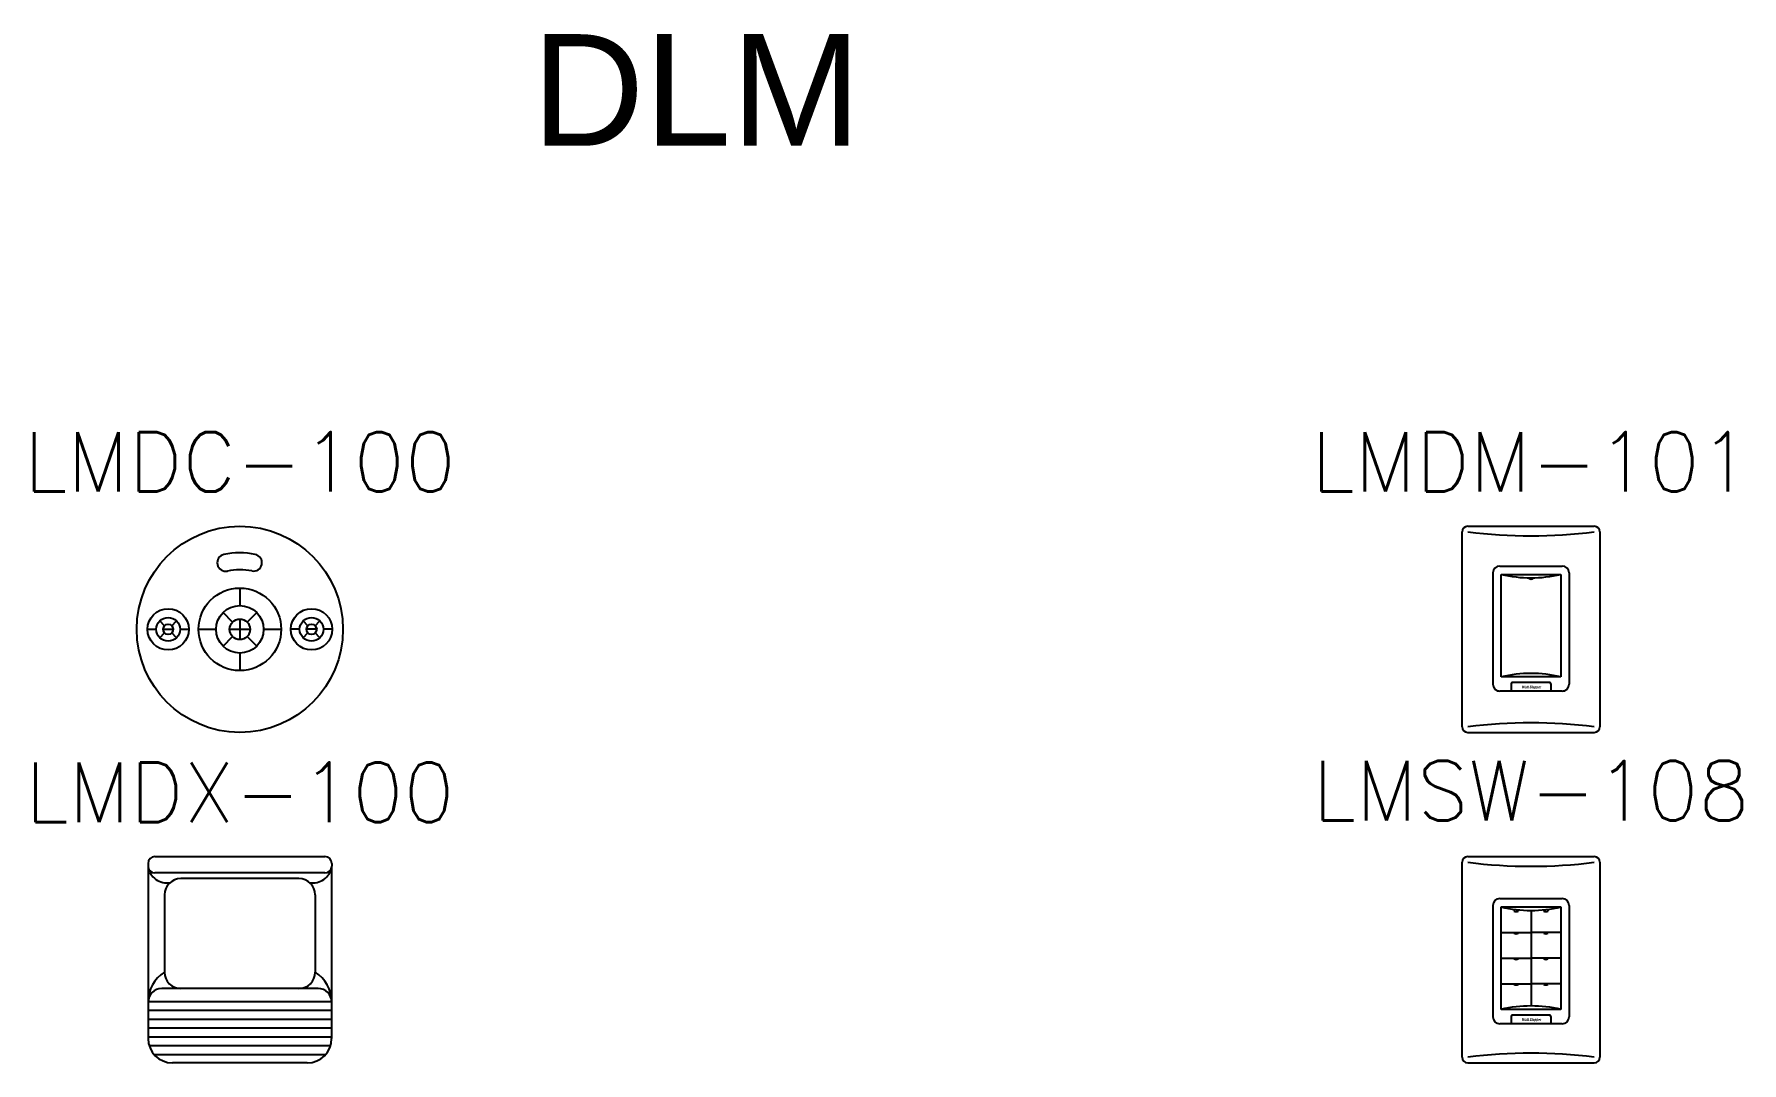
# Model space of a CAD drawing. Header units: inches. Extents: x -312 to 59, y -182 to 37.
# Drawn here: x -231.25 to -224.37, y 25.85 to 30 of the extents above; entities that cross this region are included whole.
import ezdxf

# ---------------------------------------------------------------- set-up
doc = ezdxf.new("R2010")
doc.units = ezdxf.units.IN
doc.header["$MEASUREMENT"] = 0
doc.set_wipeout_variables(frame=1)
doc.styles.add('ROMANS', font='ROMANS.shx')
doc.styles.get("Standard").update_dxf_attribs({"font": 'arial.ttf'})

# ---------------------------------------------------------------- blocks, each defined once
blk = doc.blocks.new('LMDC-100')
at = {"insert": (0, 0.6743), "char_height": 0.24, "width": 5.724, "attachment_point": 5, "style": 'ROMANS'}
blk.add_mtext('LMDC-100', dxfattribs=at)
blk.add_wipeout([(-0.415, 0.415), (0.415, 0.415), (0.415, -0.415), (-0.415, -0.415)])
for p, q in [((0, 0.1663), (0, 0.0957)), ((-0.3716, 0), (-0.3363, 0)), ((-0.303, 0.0145), (-0.3223, 0.0338)), ((-0.3091, 0), (-0.2679, 0)), ((-0.2739, 0.0145), (-0.2546, 0.0338)), ((-0.2406, 0), (-0.2054, 0)), ((-0.1663, 0), (-0.0957, 0)), ((-0.0291, 0.0291), (-0.0677, 0.0677)), ((-0.0411, 0), (0.0411, 0)), ((0, 0.0411), (0, -0.0411)), ((0.0291, 0.0291), (0.0677, 0.0677)), ((0.0957, 0), (0.1663, 0)), ((0.2406, 0), (0.2054, 0)), ((0.2739, 0.0145), (0.2546, 0.0338)), ((0.3091, 0), (0.2679, 0)), ((0.303, 0.0145), (0.3223, 0.0338)), ((0.3716, 0), (0.3363, 0)), ((-0.3223, -0.0338), (-0.303, -0.0145)), ((-0.2546, -0.0338), (-0.2739, -0.0145)), ((-0.0677, -0.0677), (-0.0291, -0.0291)), ((0.0677, -0.0677), (0.0291, -0.0291)), ((0.2546, -0.0338), (0.2739, -0.0145)), ((0.3223, -0.0338), (0.303, -0.0145)), ((0, -0.0957), (0, -0.1663))]:
    blk.add_line(p, q)
for centre, radius in [((0, 0), 0.415), ((0, 0), 0.1663), ((-0.2885, 0), 0.0831), ((0, 0), 0.0957), ((0.2885, 0), 0.0831), ((-0.2885, 0), 0.0479), ((-0.2885, 0), 0.0206), ((0, 0), 0.0411), ((0.2885, 0), 0.0479), ((0.2885, 0), 0.0206)]:
    blk.add_circle(centre, radius)
for centre, radius, start, end in [((-0.0571, 0.2678), 0.034, 102.03476, 282.03476), ((0, 0), 0.3078, 78.41688, 102.03476), ((0.055, 0.2682), 0.034, 258.41688, 78.41688), ((0, 0), 0.2398, 78.41688, 102.03476)]:
    blk.add_arc(centre, radius, start, end)
blk = doc.blocks.new('LMDM-101')
at = {"insert": (0, 0.6743), "char_height": 0.24, "width": 5.724, "attachment_point": 5, "style": 'ROMANS'}
blk.add_mtext('LMDM-101', dxfattribs=at)
blk.add_wipeout([(-0.2771, 0.415), (0.2771, 0.415), (0.2771, -0.415), (-0.2771, -0.415)])
h = blk.add_hatch(color=256)
edge = h.paths.add_edge_path()
edge.add_spline(control_points=[(-0.0277, -0.2322), (-0.0278, -0.2333), (-0.028, -0.2348), (-0.0281, -0.2362), (-0.0281, -0.2362), (-0.0281, -0.2362), (-0.0281, -0.2362), (-0.028, -0.236), (-0.0279, -0.2357), (-0.0278, -0.2354), (-0.0276, -0.2344), (-0.0273, -0.2335), (-0.0269, -0.2325), (-0.0269, -0.2325), (-0.0247, -0.2263), (-0.0247, -0.2263), (-0.0247, -0.2263), (-0.0225, -0.2263), (-0.0225, -0.2263), (-0.0225, -0.2263), (-0.0271, -0.2377), (-0.0271, -0.2377), (-0.0271, -0.2377), (-0.0296, -0.2377), (-0.0296, -0.2377), (-0.0296, -0.2377), (-0.0295, -0.2332), (-0.0295, -0.2332), (-0.0295, -0.232), (-0.0293, -0.2308), (-0.0292, -0.2296), (-0.0292, -0.2296), (-0.0292, -0.2296), (-0.0292, -0.2296), (-0.0296, -0.2308), (-0.03, -0.232), (-0.0304, -0.2332), (-0.0304, -0.2332), (-0.0322, -0.2377), (-0.0322, -0.2377), (-0.0322, -0.2377), (-0.0347, -0.2377), (-0.0347, -0.2377), (-0.0347, -0.2377), (-0.0345, -0.2263), (-0.0345, -0.2263), (-0.0345, -0.2263), (-0.0323, -0.2263), (-0.0323, -0.2263), (-0.0323, -0.2263), (-0.0326, -0.2325), (-0.0326, -0.2325), (-0.0327, -0.2335), (-0.0328, -0.2344), (-0.0329, -0.2354), (-0.033, -0.2357), (-0.033, -0.236), (-0.033, -0.2362), (-0.033, -0.2362), (-0.033, -0.2362), (-0.033, -0.2362), (-0.0325, -0.2348), (-0.0321, -0.2333), (-0.0317, -0.2322), (-0.0317, -0.2322), (-0.0294, -0.2263), (-0.0294, -0.2263), (-0.0294, -0.2263), (-0.0276, -0.2263), (-0.0276, -0.2263), (-0.0276, -0.2263), (-0.0277, -0.2322), (-0.0277, -0.2322)], knot_values=[0, 0, 0, 0, 1, 1, 1, 2, 2, 2, 3, 3, 3, 4, 4, 4, 5, 5, 5, 6, 6, 6, 7, 7, 7, 8, 8, 8, 9, 9, 9, 10, 10, 10, 11, 11, 11, 12, 12, 12, 13, 13, 13, 14, 14, 14, 15, 15, 15, 16, 16, 16, 17, 17, 17, 18, 18, 18, 19, 19, 19, 20, 20, 20, 21, 21, 21, 22, 22, 22, 23, 23, 23, 24, 24, 24, 24], degree=3, periodic=0)
h = blk.add_hatch(color=256)
edge = h.paths.add_edge_path()
edge.add_spline(control_points=[(-0.0182, -0.2377), (-0.0182, -0.2373), (-0.0182, -0.2369), (-0.0181, -0.2365), (-0.0181, -0.2365), (-0.017, -0.2314), (-0.017, -0.2314), (-0.0167, -0.2303), (-0.0166, -0.2289), (-0.0193, -0.2289), (-0.0218, -0.2289), (-0.0225, -0.23), (-0.0229, -0.2316), (-0.0229, -0.2316), (-0.021, -0.2316), (-0.021, -0.2316), (-0.0208, -0.2309), (-0.0206, -0.2304), (-0.0197, -0.2304), (-0.0192, -0.2304), (-0.0189, -0.2305), (-0.0189, -0.2308), (-0.0188, -0.2315), (-0.0192, -0.2319), (-0.0201, -0.2323), (-0.0218, -0.2329), (-0.0233, -0.2334), (-0.0237, -0.2353), (-0.0241, -0.2371), (-0.0236, -0.2379), (-0.022, -0.2379), (-0.0213, -0.2379), (-0.0206, -0.2375), (-0.02, -0.2368), (-0.02, -0.2368), (-0.02, -0.2368), (-0.02, -0.2368), (-0.0201, -0.2371), (-0.0201, -0.2374), (-0.02, -0.2377), (-0.02, -0.2377), (-0.0182, -0.2377), (-0.0182, -0.2377)], knot_values=[0, 0, 0, 0, 1, 1, 1, 2, 2, 2, 3, 3, 3, 4, 4, 4, 5, 5, 5, 6, 6, 6, 7, 7, 7, 8, 8, 8, 9, 9, 9, 10, 10, 10, 11, 11, 11, 12, 12, 12, 13, 13, 13, 14, 14, 14, 14], degree=3, periodic=0)
edge = h.paths.add_edge_path()
edge.add_spline(control_points=[(-0.0195, -0.2341), (-0.0198, -0.2349), (-0.0199, -0.2364), (-0.021, -0.2364), (-0.0218, -0.2364), (-0.0219, -0.2359), (-0.0217, -0.2353), (-0.0217, -0.2349), (-0.0215, -0.2345), (-0.0212, -0.2343), (-0.0206, -0.2338), (-0.0199, -0.2335), (-0.0194, -0.2332), (-0.0194, -0.2332), (-0.0195, -0.2341), (-0.0195, -0.2341)], knot_values=[0, 0, 0, 0, 1, 1, 1, 2, 2, 2, 3, 3, 3, 4, 4, 4, 5, 5, 5, 5], degree=3, periodic=0)
h = blk.add_hatch(color=256)
edge = h.paths.add_edge_path()
edge.add_spline(control_points=[(-0.0135, -0.2377), (-0.0147, -0.2378), (-0.0164, -0.2379), (-0.0161, -0.2363), (-0.0161, -0.2363), (-0.0148, -0.2306), (-0.0148, -0.2306), (-0.0148, -0.2306), (-0.0156, -0.2306), (-0.0156, -0.2306), (-0.0156, -0.2306), (-0.0153, -0.2291), (-0.0153, -0.2291), (-0.0153, -0.2291), (-0.0145, -0.2291), (-0.0145, -0.2291), (-0.0145, -0.2291), (-0.014, -0.2268), (-0.014, -0.2268), (-0.014, -0.2268), (-0.012, -0.2268), (-0.012, -0.2268), (-0.012, -0.2268), (-0.0125, -0.2291), (-0.0125, -0.2291), (-0.0125, -0.2291), (-0.0117, -0.2291), (-0.0117, -0.2291), (-0.0117, -0.2291), (-0.012, -0.2306), (-0.012, -0.2306), (-0.012, -0.2306), (-0.0128, -0.2306), (-0.0128, -0.2306), (-0.0128, -0.2306), (-0.014, -0.2359), (-0.014, -0.2359), (-0.014, -0.2362), (-0.0134, -0.2362), (-0.0132, -0.2361), (-0.0132, -0.2361), (-0.0135, -0.2377), (-0.0135, -0.2377)], knot_values=[0, 0, 0, 0, 1, 1, 1, 2, 2, 2, 3, 3, 3, 4, 4, 4, 5, 5, 5, 6, 6, 6, 7, 7, 7, 8, 8, 8, 9, 9, 9, 10, 10, 10, 11, 11, 11, 12, 12, 12, 13, 13, 13, 14, 14, 14, 14], degree=3, periodic=0)
h = blk.add_hatch(color=256)
edge = h.paths.add_edge_path()
edge.add_spline(control_points=[(-0.0094, -0.2377), (-0.0106, -0.2378), (-0.0123, -0.2379), (-0.0119, -0.2363), (-0.0119, -0.2363), (-0.0107, -0.2306), (-0.0107, -0.2306), (-0.0107, -0.2306), (-0.0115, -0.2306), (-0.0115, -0.2306), (-0.0115, -0.2306), (-0.0112, -0.2291), (-0.0112, -0.2291), (-0.0112, -0.2291), (-0.0104, -0.2291), (-0.0104, -0.2291), (-0.0104, -0.2291), (-0.0099, -0.2268), (-0.0099, -0.2268), (-0.0099, -0.2268), (-0.0079, -0.2268), (-0.0079, -0.2268), (-0.0079, -0.2268), (-0.0084, -0.2291), (-0.0084, -0.2291), (-0.0084, -0.2291), (-0.0076, -0.2291), (-0.0076, -0.2291), (-0.0076, -0.2291), (-0.0079, -0.2306), (-0.0079, -0.2306), (-0.0079, -0.2306), (-0.0087, -0.2306), (-0.0087, -0.2306), (-0.0087, -0.2306), (-0.0099, -0.2359), (-0.0099, -0.2359), (-0.0099, -0.2362), (-0.0093, -0.2362), (-0.0091, -0.2361), (-0.0091, -0.2361), (-0.0094, -0.2377), (-0.0094, -0.2377)], knot_values=[0, 0, 0, 0, 1, 1, 1, 2, 2, 2, 3, 3, 3, 4, 4, 4, 5, 5, 5, 6, 6, 6, 7, 7, 7, 8, 8, 8, 9, 9, 9, 10, 10, 10, 11, 11, 11, 12, 12, 12, 13, 13, 13, 14, 14, 14, 14], degree=3, periodic=0)
h = blk.add_hatch(color=256)
edge = h.paths.add_edge_path()
edge.add_spline(control_points=[(0.0001, -0.2297), (0.0003, -0.2287), (0.0004, -0.2277), (-0.0007, -0.2277), (-0.0014, -0.2277), (-0.002, -0.228), (-0.0021, -0.2288), (-0.0023, -0.2297), (-0.0018, -0.23), (-0.0013, -0.2304), (-0.0006, -0.2309), (0.0005, -0.2317), (0.0009, -0.2323), (0.0015, -0.233), (0.0016, -0.2337), (0.0014, -0.2347), (0.0009, -0.2368), (-0.0007, -0.2379), (-0.0028, -0.2379), (-0.0054, -0.2379), (-0.006, -0.2365), (-0.0055, -0.2345), (-0.0055, -0.2345), (-0.0054, -0.2336), (-0.0054, -0.2336), (-0.0054, -0.2336), (-0.0032, -0.2336), (-0.0032, -0.2336), (-0.0032, -0.2336), (-0.0034, -0.2343), (-0.0034, -0.2343), (-0.0037, -0.2354), (-0.0035, -0.2362), (-0.0024, -0.2362), (-0.0016, -0.2362), (-0.001, -0.2358), (-0.0009, -0.2349), (-0.0007, -0.2342), (-0.0009, -0.2338), (-0.0014, -0.2334), (-0.0023, -0.2325), (-0.0036, -0.2319), (-0.0042, -0.2308), (-0.0044, -0.2302), (-0.0045, -0.2296), (-0.0044, -0.229), (-0.0039, -0.2271), (-0.0026, -0.226), (-0.0004, -0.226), (0.003, -0.226), (0.0024, -0.2286), (0.0021, -0.2297), (0.0021, -0.2297), (0.0001, -0.2297), (0.0001, -0.2297)], knot_values=[0, 0, 0, 0, 1, 1, 1, 2, 2, 2, 3, 3, 3, 4, 4, 4, 5, 5, 5, 6, 6, 6, 7, 7, 7, 8, 8, 8, 9, 9, 9, 10, 10, 10, 11, 11, 11, 12, 12, 12, 13, 13, 13, 14, 14, 14, 15, 15, 15, 16, 16, 16, 17, 17, 17, 18, 18, 18, 18], degree=3, periodic=0)
h = blk.add_hatch(color=256)
edge = h.paths.add_edge_path(flags=16)
edge.add_spline(control_points=[(0.0052, -0.2377), (0.004, -0.2378), (0.0023, -0.2379), (0.0027, -0.2363), (0.0027, -0.2363), (0.0039, -0.2306), (0.0039, -0.2306), (0.0039, -0.2306), (0.0031, -0.2306), (0.0031, -0.2306), (0.0031, -0.2306), (0.0034, -0.2291), (0.0034, -0.2291), (0.0034, -0.2291), (0.0042, -0.2291), (0.0042, -0.2291), (0.0042, -0.2291), (0.0047, -0.2268), (0.0047, -0.2268), (0.0047, -0.2268), (0.0067, -0.2268), (0.0067, -0.2268), (0.0067, -0.2268), (0.0062, -0.2291), (0.0062, -0.2291), (0.0062, -0.2291), (0.007, -0.2291), (0.007, -0.2291), (0.007, -0.2291), (0.0067, -0.2306), (0.0067, -0.2306), (0.0067, -0.2306), (0.0059, -0.2306), (0.0059, -0.2306), (0.0059, -0.2306), (0.0048, -0.2359), (0.0048, -0.2359), (0.0047, -0.2362), (0.0053, -0.2362), (0.0055, -0.2361), (0.0055, -0.2361), (0.0052, -0.2377), (0.0052, -0.2377)], knot_values=[0, 0, 0, 0, 1, 1, 1, 2, 2, 2, 3, 3, 3, 4, 4, 4, 5, 5, 5, 6, 6, 6, 7, 7, 7, 8, 8, 8, 9, 9, 9, 10, 10, 10, 11, 11, 11, 12, 12, 12, 13, 13, 13, 14, 14, 14, 14], degree=3, periodic=0)
h = blk.add_hatch(color=256)
edge = h.paths.add_edge_path(flags=16)
edge.add_spline(control_points=[(0.0093, -0.2379), (0.0118, -0.2379), (0.0125, -0.2367), (0.0131, -0.2337), (0.0137, -0.2308), (0.0141, -0.2289), (0.0112, -0.2289), (0.0082, -0.2289), (0.0078, -0.2308), (0.0071, -0.2337), (0.0065, -0.2367), (0.0067, -0.2379), (0.0093, -0.2379)], knot_values=[0, 0, 0, 0, 1, 1, 1, 2, 2, 2, 3, 3, 3, 4, 4, 4, 4], degree=3, periodic=0)
edge = h.paths.add_edge_path(flags=16)
edge.add_spline(control_points=[(0.0095, -0.232), (0.0096, -0.2312), (0.0098, -0.2304), (0.0109, -0.2304), (0.0119, -0.2304), (0.0117, -0.2312), (0.0115, -0.232), (0.0115, -0.232), (0.0109, -0.2349), (0.0109, -0.2349), (0.0107, -0.2359), (0.0105, -0.2364), (0.0096, -0.2364), (0.0086, -0.2364), (0.0087, -0.2359), (0.0089, -0.2349), (0.0089, -0.2349), (0.0095, -0.232), (0.0095, -0.232)], knot_values=[0, 0, 0, 0, 1, 1, 1, 2, 2, 2, 3, 3, 3, 4, 4, 4, 5, 5, 5, 6, 6, 6, 6], degree=3, periodic=0)
h = blk.add_hatch(color=256)
edge = h.paths.add_edge_path(flags=16)
edge.add_spline(control_points=[(0.0177, -0.2291), (0.0177, -0.2291), (0.0157, -0.2291), (0.0157, -0.2291), (0.0157, -0.2291), (0.0133, -0.2405), (0.0133, -0.2405), (0.0133, -0.2405), (0.0152, -0.2405), (0.0152, -0.2405), (0.0152, -0.2405), (0.0159, -0.2368), (0.0159, -0.2368), (0.0159, -0.2368), (0.016, -0.2368), (0.016, -0.2368), (0.0163, -0.2377), (0.0168, -0.2378), (0.0176, -0.2379), (0.0192, -0.2379), (0.0199, -0.2364), (0.0202, -0.2351), (0.0202, -0.2351), (0.0209, -0.2319), (0.0209, -0.2319), (0.0213, -0.2296), (0.0207, -0.2289), (0.0195, -0.2289), (0.0187, -0.2289), (0.0181, -0.2292), (0.0175, -0.23), (0.0175, -0.23), (0.0175, -0.23), (0.0175, -0.23), (0.0175, -0.23), (0.0177, -0.2291), (0.0177, -0.2291)], knot_values=[0, 0, 0, 0, 1, 1, 1, 2, 2, 2, 3, 3, 3, 4, 4, 4, 5, 5, 5, 6, 6, 6, 7, 7, 7, 8, 8, 8, 9, 9, 9, 10, 10, 10, 11, 11, 11, 12, 12, 12, 12], degree=3, periodic=0)
edge = h.paths.add_edge_path(flags=16)
edge.add_spline(control_points=[(0.017, -0.2323), (0.0171, -0.2316), (0.0174, -0.2304), (0.0183, -0.2304), (0.0193, -0.2304), (0.019, -0.2312), (0.0189, -0.232), (0.0189, -0.232), (0.0183, -0.2349), (0.0183, -0.2349), (0.018, -0.2357), (0.0177, -0.2364), (0.0171, -0.2364), (0.0165, -0.2364), (0.0162, -0.2358), (0.0165, -0.2349), (0.0165, -0.2349), (0.017, -0.2323), (0.017, -0.2323)], knot_values=[0, 0, 0, 0, 1, 1, 1, 2, 2, 2, 3, 3, 3, 4, 4, 4, 5, 5, 5, 6, 6, 6, 6], degree=3, periodic=0)
h = blk.add_hatch(color=256)
edge = h.paths.add_edge_path(flags=16)
edge.add_spline(control_points=[(0.0252, -0.2291), (0.0252, -0.2291), (0.0232, -0.2291), (0.0232, -0.2291), (0.0232, -0.2291), (0.0208, -0.2405), (0.0208, -0.2405), (0.0208, -0.2405), (0.0226, -0.2405), (0.0226, -0.2405), (0.0226, -0.2405), (0.0235, -0.2368), (0.0235, -0.2368), (0.0235, -0.2368), (0.0235, -0.2368), (0.0235, -0.2368), (0.0238, -0.2377), (0.0243, -0.2378), (0.0251, -0.2379), (0.0267, -0.2379), (0.0274, -0.2364), (0.0277, -0.2351), (0.0277, -0.2351), (0.0284, -0.2319), (0.0284, -0.2319), (0.0288, -0.2296), (0.0282, -0.2289), (0.027, -0.2289), (0.0262, -0.2289), (0.0256, -0.2292), (0.025, -0.23), (0.025, -0.23), (0.025, -0.23), (0.025, -0.23), (0.025, -0.23), (0.0252, -0.2291), (0.0252, -0.2291)], knot_values=[0, 0, 0, 0, 1, 1, 1, 2, 2, 2, 3, 3, 3, 4, 4, 4, 5, 5, 5, 6, 6, 6, 7, 7, 7, 8, 8, 8, 9, 9, 9, 10, 10, 10, 11, 11, 11, 12, 12, 12, 12], degree=3, periodic=0)
edge = h.paths.add_edge_path(flags=16)
edge.add_spline(control_points=[(0.0245, -0.2323), (0.0246, -0.2316), (0.0249, -0.2304), (0.0258, -0.2304), (0.0268, -0.2304), (0.0265, -0.2312), (0.0264, -0.232), (0.0264, -0.232), (0.0258, -0.2349), (0.0258, -0.2349), (0.0255, -0.2357), (0.0252, -0.2364), (0.0246, -0.2364), (0.0239, -0.2364), (0.0238, -0.2358), (0.024, -0.2349), (0.024, -0.2349), (0.0245, -0.2323), (0.0245, -0.2323)], knot_values=[0, 0, 0, 0, 1, 1, 1, 2, 2, 2, 3, 3, 3, 4, 4, 4, 5, 5, 5, 6, 6, 6, 6], degree=3, periodic=0)
h = blk.add_hatch(color=256)
edge = h.paths.add_edge_path(flags=16)
edge.add_spline(control_points=[(0.0295, -0.2343), (0.0289, -0.2368), (0.0296, -0.2379), (0.0319, -0.2379), (0.0339, -0.2379), (0.035, -0.2367), (0.0353, -0.2348), (0.0353, -0.2348), (0.0333, -0.2348), (0.0333, -0.2348), (0.0331, -0.2358), (0.0328, -0.2364), (0.0321, -0.2364), (0.0315, -0.2364), (0.0311, -0.2362), (0.0313, -0.2351), (0.0313, -0.2351), (0.0316, -0.2338), (0.0316, -0.2338), (0.0316, -0.2338), (0.0355, -0.2338), (0.0355, -0.2338), (0.0355, -0.2338), (0.0358, -0.2326), (0.0358, -0.2326), (0.0363, -0.2303), (0.0363, -0.2289), (0.0335, -0.2289), (0.0316, -0.2289), (0.0303, -0.23), (0.03, -0.232), (0.03, -0.232), (0.0295, -0.2343), (0.0295, -0.2343)], knot_values=[0, 0, 0, 0, 1, 1, 1, 2, 2, 2, 3, 3, 3, 4, 4, 4, 5, 5, 5, 6, 6, 6, 7, 7, 7, 8, 8, 8, 9, 9, 9, 10, 10, 10, 11, 11, 11, 11], degree=3, periodic=0)
edge = h.paths.add_edge_path()
edge.add_spline(control_points=[(0.0319, -0.2323), (0.0319, -0.2323), (0.032, -0.2319), (0.032, -0.2319), (0.0321, -0.2312), (0.0323, -0.2304), (0.0332, -0.2304), (0.034, -0.2304), (0.0342, -0.2307), (0.034, -0.2315), (0.034, -0.2315), (0.0339, -0.2323), (0.0339, -0.2323), (0.0339, -0.2323), (0.0319, -0.2323), (0.0319, -0.2323)], knot_values=[0, 0, 0, 0, 1, 1, 1, 2, 2, 2, 3, 3, 3, 4, 4, 4, 5, 5, 5, 5], degree=3, periodic=0)
h = blk.add_hatch(color=256)
edge = h.paths.add_edge_path()
edge.add_spline(control_points=[(0.0398, -0.2306), (0.0398, -0.2306), (0.0398, -0.2306), (0.0398, -0.2306), (0.0402, -0.23), (0.0405, -0.2297), (0.0409, -0.2294), (0.0415, -0.2289), (0.0419, -0.229), (0.0422, -0.229), (0.0422, -0.229), (0.0417, -0.2313), (0.0417, -0.2313), (0.0406, -0.2312), (0.0397, -0.2315), (0.0394, -0.2327), (0.0394, -0.2327), (0.0384, -0.2377), (0.0384, -0.2377), (0.0384, -0.2377), (0.0364, -0.2377), (0.0364, -0.2377), (0.0364, -0.2377), (0.0382, -0.2291), (0.0382, -0.2291), (0.0382, -0.2291), (0.0401, -0.2291), (0.0401, -0.2291), (0.0401, -0.2291), (0.0398, -0.2306), (0.0398, -0.2306)], knot_values=[0, 0, 0, 0, 1, 1, 1, 2, 2, 2, 3, 3, 3, 4, 4, 4, 5, 5, 5, 6, 6, 6, 7, 7, 7, 8, 8, 8, 9, 9, 9, 10, 10, 10, 10], degree=3, periodic=0)
for p, q in [((-0.2544, 0.415), (0.2544, 0.415)), ((-0.2771, -0.3923), (-0.2771, 0.3923)), ((0.2771, 0.3923), (0.2771, -0.3923)), ((-0.1536, 0.227), (-0.1536, -0.221)), ((-0.1536, 0.227), (-0.1536, -0.2212)), ((-0.1257, 0.2549), (0.1257, 0.2549)), ((-0.1257, 0.2549), (0.1257, 0.2549)), ((-0.1199, -0.1913), (-0.1199, 0.2212)), ((-0.1199, 0.2212), (0.1199, 0.2212)), ((-0.0079, 0.2073), (-0.0079, 0.2047)), ((0.0079, 0.2073), (0.0079, 0.2047)), ((0.1199, 0.2212), (0.1199, -0.1913)), ((0.1536, 0.227), (0.1536, -0.221)), ((0.1536, 0.227), (0.1536, -0.2212)), ((0.1199, -0.1913), (-0.1199, -0.1913)), ((0.1257, -0.2489), (-0.1257, -0.2489)), ((0.1257, -0.2491), (-0.1257, -0.2491)), ((-0.0799, -0.2198), (-0.0799, -0.2491)), ((0.0743, -0.2142), (-0.0743, -0.2142)), ((0.0799, -0.2198), (0.0799, -0.2491)), ((-0.2544, -0.415), (0.2544, -0.415))]:
    blk.add_line(p, q)
for centre, radius, start, end in [((-0.2544, 0.3923), 0.0227, 90, 180), ((0.2544, 0.3923), 0.0227, 0, 90), ((0, 2.394), 2.0178, 262.75705, 277.24295), ((-0.1257, 0.227), 0.0279, 90, 180), ((-0.1257, 0.227), 0.0279, 90, 180), ((0, 0.7266), 0.5194, 256.64818, 283.35182), ((0.1257, 0.227), 0.0279, 0, 90), ((0.1257, 0.227), 0.0279, 0, 90), ((0, 0.2177), 0.0151, 238.6629, 301.3371), ((0, -0.6967), 0.5194, 76.64818, 103.35182), ((-0.1257, -0.221), 0.0279, 180, 270), ((-0.1257, -0.2212), 0.0279, 180, 270), ((-0.0743, -0.2198), 0.00564, 90, 180), ((0.0743, -0.2198), 0.00564, 0, 90), ((0.1257, -0.221), 0.0279, 270, 0), ((0.1257, -0.2212), 0.0279, 270, 0), ((-0.2544, -0.3923), 0.0227, 180, 270), ((0, -2.394), 2.0178, 82.75705, 97.24295), ((0.2544, -0.3923), 0.0227, 270, 0)]:
    blk.add_arc(centre, radius, start, end)
blk = doc.blocks.new('LMSW-108')
at = {"insert": (0, 0.6806), "char_height": 0.24, "width": 5.724, "attachment_point": 5, "style": 'ROMANS'}
blk.add_mtext('LMSW-108', dxfattribs=at)
blk.add_wipeout([(-0.2771, 0.415), (0.2771, 0.415), (0.2771, -0.415), (-0.2771, -0.415)])
h = blk.add_hatch(color=256)
edge = h.paths.add_edge_path()
edge.add_spline(control_points=[(-0.0277, -0.2408), (-0.0278, -0.242), (-0.028, -0.2435), (-0.0281, -0.2449), (-0.0281, -0.2449), (-0.0281, -0.2449), (-0.0281, -0.2449), (-0.028, -0.2446), (-0.0279, -0.2444), (-0.0278, -0.2441), (-0.0276, -0.2431), (-0.0273, -0.2421), (-0.0269, -0.2412), (-0.0269, -0.2412), (-0.0247, -0.235), (-0.0247, -0.235), (-0.0247, -0.235), (-0.0225, -0.235), (-0.0225, -0.235), (-0.0225, -0.235), (-0.0271, -0.2464), (-0.0271, -0.2464), (-0.0271, -0.2464), (-0.0296, -0.2464), (-0.0296, -0.2464), (-0.0296, -0.2464), (-0.0295, -0.2419), (-0.0295, -0.2419), (-0.0295, -0.2407), (-0.0293, -0.2394), (-0.0292, -0.2382), (-0.0292, -0.2382), (-0.0292, -0.2382), (-0.0292, -0.2382), (-0.0296, -0.2394), (-0.03, -0.2407), (-0.0304, -0.2419), (-0.0304, -0.2419), (-0.0322, -0.2464), (-0.0322, -0.2464), (-0.0322, -0.2464), (-0.0347, -0.2464), (-0.0347, -0.2464), (-0.0347, -0.2464), (-0.0345, -0.235), (-0.0345, -0.235), (-0.0345, -0.235), (-0.0323, -0.235), (-0.0323, -0.235), (-0.0323, -0.235), (-0.0326, -0.2412), (-0.0326, -0.2412), (-0.0327, -0.2421), (-0.0328, -0.2431), (-0.0329, -0.2441), (-0.033, -0.2444), (-0.033, -0.2446), (-0.033, -0.2449), (-0.033, -0.2449), (-0.033, -0.2449), (-0.033, -0.2449), (-0.0325, -0.2435), (-0.0321, -0.242), (-0.0317, -0.2408), (-0.0317, -0.2408), (-0.0294, -0.235), (-0.0294, -0.235), (-0.0294, -0.235), (-0.0276, -0.235), (-0.0276, -0.235), (-0.0276, -0.235), (-0.0277, -0.2408), (-0.0277, -0.2408)], knot_values=[0, 0, 0, 0, 1, 1, 1, 2, 2, 2, 3, 3, 3, 4, 4, 4, 5, 5, 5, 6, 6, 6, 7, 7, 7, 8, 8, 8, 9, 9, 9, 10, 10, 10, 11, 11, 11, 12, 12, 12, 13, 13, 13, 14, 14, 14, 15, 15, 15, 16, 16, 16, 17, 17, 17, 18, 18, 18, 19, 19, 19, 20, 20, 20, 21, 21, 21, 22, 22, 22, 23, 23, 23, 24, 24, 24, 24], degree=3, periodic=0)
h = blk.add_hatch(color=256)
edge = h.paths.add_edge_path()
edge.add_spline(control_points=[(-0.0182, -0.2464), (-0.0182, -0.246), (-0.0182, -0.2456), (-0.0181, -0.2452), (-0.0181, -0.2452), (-0.017, -0.2401), (-0.017, -0.2401), (-0.0167, -0.239), (-0.0166, -0.2376), (-0.0193, -0.2376), (-0.0218, -0.2376), (-0.0225, -0.2387), (-0.0229, -0.2403), (-0.0229, -0.2403), (-0.021, -0.2403), (-0.021, -0.2403), (-0.0208, -0.2396), (-0.0206, -0.2391), (-0.0197, -0.2391), (-0.0192, -0.2391), (-0.0189, -0.2392), (-0.0189, -0.2395), (-0.0188, -0.2402), (-0.0192, -0.2406), (-0.0201, -0.2409), (-0.0218, -0.2416), (-0.0233, -0.2421), (-0.0237, -0.244), (-0.0241, -0.2458), (-0.0236, -0.2466), (-0.022, -0.2466), (-0.0213, -0.2466), (-0.0206, -0.2462), (-0.02, -0.2455), (-0.02, -0.2455), (-0.02, -0.2455), (-0.02, -0.2455), (-0.0201, -0.2458), (-0.0201, -0.2461), (-0.02, -0.2464), (-0.02, -0.2464), (-0.0182, -0.2464), (-0.0182, -0.2464)], knot_values=[0, 0, 0, 0, 1, 1, 1, 2, 2, 2, 3, 3, 3, 4, 4, 4, 5, 5, 5, 6, 6, 6, 7, 7, 7, 8, 8, 8, 9, 9, 9, 10, 10, 10, 11, 11, 11, 12, 12, 12, 13, 13, 13, 14, 14, 14, 14], degree=3, periodic=0)
edge = h.paths.add_edge_path()
edge.add_spline(control_points=[(-0.0195, -0.2428), (-0.0198, -0.2436), (-0.0199, -0.2451), (-0.021, -0.2451), (-0.0218, -0.2451), (-0.0219, -0.2446), (-0.0217, -0.244), (-0.0217, -0.2436), (-0.0215, -0.2432), (-0.0212, -0.2429), (-0.0206, -0.2425), (-0.0199, -0.2422), (-0.0194, -0.2418), (-0.0194, -0.2418), (-0.0195, -0.2428), (-0.0195, -0.2428)], knot_values=[0, 0, 0, 0, 1, 1, 1, 2, 2, 2, 3, 3, 3, 4, 4, 4, 5, 5, 5, 5], degree=3, periodic=0)
h = blk.add_hatch(color=256)
edge = h.paths.add_edge_path()
edge.add_spline(control_points=[(-0.0135, -0.2464), (-0.0147, -0.2465), (-0.0164, -0.2466), (-0.0161, -0.245), (-0.0161, -0.245), (-0.0148, -0.2392), (-0.0148, -0.2392), (-0.0148, -0.2392), (-0.0156, -0.2392), (-0.0156, -0.2392), (-0.0156, -0.2392), (-0.0153, -0.2378), (-0.0153, -0.2378), (-0.0153, -0.2378), (-0.0145, -0.2378), (-0.0145, -0.2378), (-0.0145, -0.2378), (-0.014, -0.2354), (-0.014, -0.2354), (-0.014, -0.2354), (-0.012, -0.2354), (-0.012, -0.2354), (-0.012, -0.2354), (-0.0125, -0.2378), (-0.0125, -0.2378), (-0.0125, -0.2378), (-0.0117, -0.2378), (-0.0117, -0.2378), (-0.0117, -0.2378), (-0.012, -0.2392), (-0.012, -0.2392), (-0.012, -0.2392), (-0.0128, -0.2392), (-0.0128, -0.2392), (-0.0128, -0.2392), (-0.014, -0.2446), (-0.014, -0.2446), (-0.014, -0.2449), (-0.0134, -0.2449), (-0.0132, -0.2448), (-0.0132, -0.2448), (-0.0135, -0.2464), (-0.0135, -0.2464)], knot_values=[0, 0, 0, 0, 1, 1, 1, 2, 2, 2, 3, 3, 3, 4, 4, 4, 5, 5, 5, 6, 6, 6, 7, 7, 7, 8, 8, 8, 9, 9, 9, 10, 10, 10, 11, 11, 11, 12, 12, 12, 13, 13, 13, 14, 14, 14, 14], degree=3, periodic=0)
h = blk.add_hatch(color=256)
edge = h.paths.add_edge_path()
edge.add_spline(control_points=[(-0.0094, -0.2464), (-0.0106, -0.2465), (-0.0123, -0.2466), (-0.0119, -0.245), (-0.0119, -0.245), (-0.0107, -0.2392), (-0.0107, -0.2392), (-0.0107, -0.2392), (-0.0115, -0.2392), (-0.0115, -0.2392), (-0.0115, -0.2392), (-0.0112, -0.2378), (-0.0112, -0.2378), (-0.0112, -0.2378), (-0.0104, -0.2378), (-0.0104, -0.2378), (-0.0104, -0.2378), (-0.0099, -0.2354), (-0.0099, -0.2354), (-0.0099, -0.2354), (-0.0079, -0.2354), (-0.0079, -0.2354), (-0.0079, -0.2354), (-0.0084, -0.2378), (-0.0084, -0.2378), (-0.0084, -0.2378), (-0.0076, -0.2378), (-0.0076, -0.2378), (-0.0076, -0.2378), (-0.0079, -0.2392), (-0.0079, -0.2392), (-0.0079, -0.2392), (-0.0087, -0.2392), (-0.0087, -0.2392), (-0.0087, -0.2392), (-0.0099, -0.2446), (-0.0099, -0.2446), (-0.0099, -0.2449), (-0.0093, -0.2449), (-0.0091, -0.2448), (-0.0091, -0.2448), (-0.0094, -0.2464), (-0.0094, -0.2464)], knot_values=[0, 0, 0, 0, 1, 1, 1, 2, 2, 2, 3, 3, 3, 4, 4, 4, 5, 5, 5, 6, 6, 6, 7, 7, 7, 8, 8, 8, 9, 9, 9, 10, 10, 10, 11, 11, 11, 12, 12, 12, 13, 13, 13, 14, 14, 14, 14], degree=3, periodic=0)
h = blk.add_hatch(color=256)
edge = h.paths.add_edge_path()
edge.add_spline(control_points=[(0.0001, -0.2384), (0.0003, -0.2374), (0.0004, -0.2364), (-0.0007, -0.2364), (-0.0014, -0.2364), (-0.002, -0.2367), (-0.0021, -0.2375), (-0.0023, -0.2383), (-0.0018, -0.2387), (-0.0013, -0.2391), (-0.0006, -0.2395), (0.0005, -0.2404), (0.0009, -0.241), (0.0015, -0.2417), (0.0016, -0.2424), (0.0014, -0.2434), (0.0009, -0.2455), (-0.0007, -0.2466), (-0.0028, -0.2466), (-0.0054, -0.2466), (-0.006, -0.2452), (-0.0055, -0.2432), (-0.0055, -0.2432), (-0.0054, -0.2423), (-0.0054, -0.2423), (-0.0054, -0.2423), (-0.0032, -0.2423), (-0.0032, -0.2423), (-0.0032, -0.2423), (-0.0034, -0.243), (-0.0034, -0.243), (-0.0037, -0.2441), (-0.0035, -0.2449), (-0.0024, -0.2449), (-0.0016, -0.2449), (-0.001, -0.2444), (-0.0009, -0.2436), (-0.0007, -0.2429), (-0.0009, -0.2425), (-0.0014, -0.2421), (-0.0023, -0.2412), (-0.0036, -0.2406), (-0.0042, -0.2394), (-0.0044, -0.2389), (-0.0045, -0.2383), (-0.0044, -0.2377), (-0.0039, -0.2358), (-0.0026, -0.2347), (-0.0004, -0.2347), (0.003, -0.2347), (0.0024, -0.2373), (0.0021, -0.2384), (0.0021, -0.2384), (0.0001, -0.2384), (0.0001, -0.2384)], knot_values=[0, 0, 0, 0, 1, 1, 1, 2, 2, 2, 3, 3, 3, 4, 4, 4, 5, 5, 5, 6, 6, 6, 7, 7, 7, 8, 8, 8, 9, 9, 9, 10, 10, 10, 11, 11, 11, 12, 12, 12, 13, 13, 13, 14, 14, 14, 15, 15, 15, 16, 16, 16, 17, 17, 17, 18, 18, 18, 18], degree=3, periodic=0)
h = blk.add_hatch(color=256)
edge = h.paths.add_edge_path(flags=16)
edge.add_spline(control_points=[(0.0052, -0.2464), (0.004, -0.2465), (0.0023, -0.2466), (0.0027, -0.245), (0.0027, -0.245), (0.0039, -0.2392), (0.0039, -0.2392), (0.0039, -0.2392), (0.0031, -0.2392), (0.0031, -0.2392), (0.0031, -0.2392), (0.0034, -0.2378), (0.0034, -0.2378), (0.0034, -0.2378), (0.0042, -0.2378), (0.0042, -0.2378), (0.0042, -0.2378), (0.0047, -0.2354), (0.0047, -0.2354), (0.0047, -0.2354), (0.0067, -0.2354), (0.0067, -0.2354), (0.0067, -0.2354), (0.0062, -0.2378), (0.0062, -0.2378), (0.0062, -0.2378), (0.007, -0.2378), (0.007, -0.2378), (0.007, -0.2378), (0.0067, -0.2392), (0.0067, -0.2392), (0.0067, -0.2392), (0.0059, -0.2392), (0.0059, -0.2392), (0.0059, -0.2392), (0.0048, -0.2446), (0.0048, -0.2446), (0.0047, -0.2449), (0.0053, -0.2449), (0.0055, -0.2448), (0.0055, -0.2448), (0.0052, -0.2464), (0.0052, -0.2464)], knot_values=[0, 0, 0, 0, 1, 1, 1, 2, 2, 2, 3, 3, 3, 4, 4, 4, 5, 5, 5, 6, 6, 6, 7, 7, 7, 8, 8, 8, 9, 9, 9, 10, 10, 10, 11, 11, 11, 12, 12, 12, 13, 13, 13, 14, 14, 14, 14], degree=3, periodic=0)
h = blk.add_hatch(color=256)
edge = h.paths.add_edge_path(flags=16)
edge.add_spline(control_points=[(0.0093, -0.2466), (0.0118, -0.2466), (0.0125, -0.2454), (0.0131, -0.2424), (0.0137, -0.2394), (0.0141, -0.2376), (0.0112, -0.2376), (0.0082, -0.2376), (0.0078, -0.2394), (0.0071, -0.2424), (0.0065, -0.2454), (0.0067, -0.2466), (0.0093, -0.2466)], knot_values=[0, 0, 0, 0, 1, 1, 1, 2, 2, 2, 3, 3, 3, 4, 4, 4, 4], degree=3, periodic=0)
edge = h.paths.add_edge_path(flags=16)
edge.add_spline(control_points=[(0.0095, -0.2407), (0.0096, -0.2399), (0.0098, -0.2391), (0.0109, -0.2391), (0.0119, -0.2391), (0.0117, -0.2399), (0.0115, -0.2407), (0.0115, -0.2407), (0.0109, -0.2436), (0.0109, -0.2436), (0.0107, -0.2446), (0.0105, -0.2451), (0.0096, -0.2451), (0.0086, -0.2451), (0.0087, -0.2446), (0.0089, -0.2436), (0.0089, -0.2436), (0.0095, -0.2407), (0.0095, -0.2407)], knot_values=[0, 0, 0, 0, 1, 1, 1, 2, 2, 2, 3, 3, 3, 4, 4, 4, 5, 5, 5, 6, 6, 6, 6], degree=3, periodic=0)
h = blk.add_hatch(color=256)
edge = h.paths.add_edge_path(flags=16)
edge.add_spline(control_points=[(0.0177, -0.2378), (0.0177, -0.2378), (0.0157, -0.2378), (0.0157, -0.2378), (0.0157, -0.2378), (0.0133, -0.2492), (0.0133, -0.2492), (0.0133, -0.2492), (0.0152, -0.2492), (0.0152, -0.2492), (0.0152, -0.2492), (0.0159, -0.2455), (0.0159, -0.2455), (0.0159, -0.2455), (0.016, -0.2455), (0.016, -0.2455), (0.0163, -0.2463), (0.0168, -0.2465), (0.0176, -0.2466), (0.0192, -0.2466), (0.0199, -0.2451), (0.0202, -0.2437), (0.0202, -0.2437), (0.0209, -0.2406), (0.0209, -0.2406), (0.0213, -0.2383), (0.0207, -0.2376), (0.0195, -0.2376), (0.0187, -0.2375), (0.0181, -0.2378), (0.0175, -0.2387), (0.0175, -0.2387), (0.0175, -0.2387), (0.0175, -0.2387), (0.0175, -0.2387), (0.0177, -0.2378), (0.0177, -0.2378)], knot_values=[0, 0, 0, 0, 1, 1, 1, 2, 2, 2, 3, 3, 3, 4, 4, 4, 5, 5, 5, 6, 6, 6, 7, 7, 7, 8, 8, 8, 9, 9, 9, 10, 10, 10, 11, 11, 11, 12, 12, 12, 12], degree=3, periodic=0)
edge = h.paths.add_edge_path(flags=16)
edge.add_spline(control_points=[(0.017, -0.241), (0.0171, -0.2403), (0.0174, -0.2391), (0.0183, -0.2391), (0.0193, -0.2391), (0.019, -0.2399), (0.0189, -0.2407), (0.0189, -0.2407), (0.0183, -0.2436), (0.0183, -0.2436), (0.018, -0.2444), (0.0177, -0.2451), (0.0171, -0.2451), (0.0165, -0.2451), (0.0162, -0.2445), (0.0165, -0.2435), (0.0165, -0.2435), (0.017, -0.241), (0.017, -0.241)], knot_values=[0, 0, 0, 0, 1, 1, 1, 2, 2, 2, 3, 3, 3, 4, 4, 4, 5, 5, 5, 6, 6, 6, 6], degree=3, periodic=0)
h = blk.add_hatch(color=256)
edge = h.paths.add_edge_path(flags=16)
edge.add_spline(control_points=[(0.0252, -0.2378), (0.0252, -0.2378), (0.0232, -0.2378), (0.0232, -0.2378), (0.0232, -0.2378), (0.0208, -0.2492), (0.0208, -0.2492), (0.0208, -0.2492), (0.0226, -0.2492), (0.0226, -0.2492), (0.0226, -0.2492), (0.0235, -0.2455), (0.0235, -0.2455), (0.0235, -0.2455), (0.0235, -0.2455), (0.0235, -0.2455), (0.0238, -0.2463), (0.0243, -0.2465), (0.0251, -0.2466), (0.0267, -0.2466), (0.0274, -0.2451), (0.0277, -0.2437), (0.0277, -0.2437), (0.0284, -0.2406), (0.0284, -0.2406), (0.0288, -0.2383), (0.0282, -0.2376), (0.027, -0.2376), (0.0262, -0.2375), (0.0256, -0.2378), (0.025, -0.2387), (0.025, -0.2387), (0.025, -0.2387), (0.025, -0.2387), (0.025, -0.2387), (0.0252, -0.2378), (0.0252, -0.2378)], knot_values=[0, 0, 0, 0, 1, 1, 1, 2, 2, 2, 3, 3, 3, 4, 4, 4, 5, 5, 5, 6, 6, 6, 7, 7, 7, 8, 8, 8, 9, 9, 9, 10, 10, 10, 11, 11, 11, 12, 12, 12, 12], degree=3, periodic=0)
edge = h.paths.add_edge_path(flags=16)
edge.add_spline(control_points=[(0.0245, -0.241), (0.0246, -0.2403), (0.0249, -0.2391), (0.0258, -0.2391), (0.0268, -0.2391), (0.0265, -0.2399), (0.0264, -0.2407), (0.0264, -0.2407), (0.0258, -0.2436), (0.0258, -0.2436), (0.0255, -0.2444), (0.0252, -0.2451), (0.0246, -0.2451), (0.0239, -0.2451), (0.0238, -0.2445), (0.024, -0.2435), (0.024, -0.2435), (0.0245, -0.241), (0.0245, -0.241)], knot_values=[0, 0, 0, 0, 1, 1, 1, 2, 2, 2, 3, 3, 3, 4, 4, 4, 5, 5, 5, 6, 6, 6, 6], degree=3, periodic=0)
h = blk.add_hatch(color=256)
edge = h.paths.add_edge_path(flags=16)
edge.add_spline(control_points=[(0.0295, -0.243), (0.0289, -0.2455), (0.0296, -0.2466), (0.0319, -0.2466), (0.0339, -0.2466), (0.035, -0.2454), (0.0353, -0.2435), (0.0353, -0.2435), (0.0333, -0.2435), (0.0333, -0.2435), (0.0331, -0.2445), (0.0328, -0.2451), (0.0321, -0.2451), (0.0315, -0.2451), (0.0311, -0.2449), (0.0313, -0.2437), (0.0313, -0.2437), (0.0316, -0.2425), (0.0316, -0.2425), (0.0316, -0.2425), (0.0355, -0.2425), (0.0355, -0.2425), (0.0355, -0.2425), (0.0358, -0.2413), (0.0358, -0.2413), (0.0363, -0.239), (0.0363, -0.2376), (0.0335, -0.2376), (0.0316, -0.2376), (0.0303, -0.2387), (0.03, -0.2407), (0.03, -0.2407), (0.0295, -0.243), (0.0295, -0.243)], knot_values=[0, 0, 0, 0, 1, 1, 1, 2, 2, 2, 3, 3, 3, 4, 4, 4, 5, 5, 5, 6, 6, 6, 7, 7, 7, 8, 8, 8, 9, 9, 9, 10, 10, 10, 11, 11, 11, 11], degree=3, periodic=0)
edge = h.paths.add_edge_path()
edge.add_spline(control_points=[(0.0319, -0.241), (0.0319, -0.241), (0.032, -0.2406), (0.032, -0.2406), (0.0321, -0.2399), (0.0323, -0.2391), (0.0332, -0.2391), (0.034, -0.2391), (0.0342, -0.2394), (0.034, -0.2402), (0.034, -0.2402), (0.0339, -0.241), (0.0339, -0.241), (0.0339, -0.241), (0.0319, -0.241), (0.0319, -0.241)], knot_values=[0, 0, 0, 0, 1, 1, 1, 2, 2, 2, 3, 3, 3, 4, 4, 4, 5, 5, 5, 5], degree=3, periodic=0)
h = blk.add_hatch(color=256)
edge = h.paths.add_edge_path()
edge.add_spline(control_points=[(0.0398, -0.2393), (0.0398, -0.2393), (0.0398, -0.2393), (0.0398, -0.2393), (0.0402, -0.2387), (0.0405, -0.2383), (0.0409, -0.2381), (0.0415, -0.2376), (0.0419, -0.2377), (0.0422, -0.2377), (0.0422, -0.2377), (0.0417, -0.24), (0.0417, -0.24), (0.0406, -0.2399), (0.0397, -0.2401), (0.0394, -0.2414), (0.0394, -0.2414), (0.0384, -0.2464), (0.0384, -0.2464), (0.0384, -0.2464), (0.0364, -0.2464), (0.0364, -0.2464), (0.0364, -0.2464), (0.0382, -0.2378), (0.0382, -0.2378), (0.0382, -0.2378), (0.0401, -0.2378), (0.0401, -0.2378), (0.0401, -0.2378), (0.0398, -0.2393), (0.0398, -0.2393)], knot_values=[0, 0, 0, 0, 1, 1, 1, 2, 2, 2, 3, 3, 3, 4, 4, 4, 5, 5, 5, 6, 6, 6, 7, 7, 7, 8, 8, 8, 9, 9, 9, 10, 10, 10, 10], degree=3, periodic=0)
for p, q in [((-0.2544, 0.415), (0.2544, 0.415)), ((-0.2771, -0.3923), (-0.2771, 0.3923)), ((0.2771, 0.3923), (0.2771, -0.3923)), ((-0.1536, 0.2183), (-0.1536, -0.2297)), ((-0.1536, 0.2183), (-0.1536, -0.2299)), ((-0.1257, 0.2462), (0.1257, 0.2462)), ((-0.1257, 0.2462), (0.1257, 0.2462)), ((-0.1199, -0.2), (-0.1199, 0.2126)), ((-0.1199, 0.2126), (0.1199, 0.2126)), ((0.1199, 0.2126), (0.1199, -0.2)), ((0.1536, 0.2183), (0.1536, -0.2297)), ((0.1536, 0.2183), (0.1536, -0.2299)), ((-0.0678, 0.1986), (-0.0678, 0.1961)), ((-0.0521, 0.1986), (-0.0521, 0.1961)), ((0, 0.1985), (0, -0.186)), ((0.0518, 0.1986), (0.0518, 0.1961)), ((0.0675, 0.1986), (0.0675, 0.1961)), ((-0.1199, 0.1094), (0, 0.1094)), ((-0.0678, 0.1095), (-0.0678, 0.107)), ((-0.0521, 0.1095), (-0.0521, 0.107)), ((0.1199, 0.1094), (0, 0.1094)), ((0.0521, 0.1095), (0.0521, 0.107)), ((0.0678, 0.1095), (0.0678, 0.107)), ((-0.1199, 0.0063), (0, 0.0063)), ((-0.0678, 0.0063), (-0.0678, 0.0038)), ((-0.0521, 0.0063), (-0.0521, 0.0038)), ((0.1199, 0.0063), (0, 0.0063)), ((0.0521, 0.0063), (0.0521, 0.0038)), ((0.0678, 0.0063), (0.0678, 0.0038)), ((-0.1199, -0.0969), (0, -0.0969)), ((-0.0678, -0.0968), (-0.0678, -0.0993)), ((-0.0521, -0.0968), (-0.0521, -0.0993)), ((0.1199, -0.0969), (0, -0.0969)), ((0.0521, -0.0968), (0.0521, -0.0993)), ((0.0678, -0.0968), (0.0678, -0.0993)), ((0.1199, -0.2), (-0.1199, -0.2)), ((0.1257, -0.2576), (-0.1257, -0.2576)), ((0.1257, -0.2578), (-0.1257, -0.2578)), ((-0.0799, -0.2285), (-0.0799, -0.2578)), ((0.0743, -0.2228), (-0.0743, -0.2228)), ((0.0799, -0.2285), (0.0799, -0.2578)), ((-0.2544, -0.415), (0.2544, -0.415))]:
    blk.add_line(p, q)
for centre, radius, start, end in [((-0.2544, 0.3923), 0.0227, 90, 180), ((0.2544, 0.3923), 0.0227, 0, 90), ((0, 2.394), 2.0178, 262.75705, 277.24295), ((-0.1257, 0.2183), 0.0279, 90, 180), ((-0.1257, 0.2183), 0.0279, 90, 180), ((0, 0.7179), 0.5194, 256.64818, 283.35182), ((0.1257, 0.2183), 0.0279, 0, 90), ((0.1257, 0.2183), 0.0279, 0, 90), ((-0.06, 0.209), 0.0151, 238.6629, 301.3371), ((0.0597, 0.209), 0.0151, 238.6629, 301.3371), ((-0.06, 0.1199), 0.0151, 238.6629, 301.3371), ((0.06, 0.1199), 0.0151, 238.6629, 301.3371), ((-0.06, 0.0167), 0.0151, 238.6629, 301.3371), ((0.06, 0.0167), 0.0151, 238.6629, 301.3371), ((-0.06, -0.0864), 0.0151, 238.6629, 301.3371), ((0.06, -0.0864), 0.0151, 238.6629, 301.3371), ((0, -0.7054), 0.5194, 76.64818, 103.35182), ((-0.1257, -0.2297), 0.0279, 180, 270), ((-0.1257, -0.2299), 0.0279, 180, 270), ((-0.0743, -0.2285), 0.00564, 90, 180), ((0.0743, -0.2285), 0.00564, 0, 90), ((0.1257, -0.2297), 0.0279, 270, 0), ((0.1257, -0.2299), 0.0279, 270, 0), ((-0.2544, -0.3923), 0.0227, 180, 270), ((0, -2.394), 2.0178, 82.75705, 97.24295), ((0.2544, -0.3923), 0.0227, 270, 0)]:
    blk.add_arc(centre, radius, start, end)
blk = doc.blocks.new('LMDX-100')
at = {"insert": (0, 0.6743), "char_height": 0.24, "width": 5.724, "attachment_point": 5, "style": 'ROMANS'}
blk.add_mtext('LMDX-100', dxfattribs=at)
blk.add_wipeout([(-0.415, 0.415), (0.415, 0.415), (0.415, -0.415), (-0.415, -0.415)])
for p, q in [((-0.3426, 0.415), (0.3426, 0.415)), ((-0.3696, 0.388), (-0.3696, 0.3764)), ((-0.3694, 0.3731), (-0.3694, -0.3167)), ((0.3426, 0.3493), (-0.3426, 0.3493)), ((0.3694, 0.3731), (0.3694, -0.3167)), ((0.3696, 0.388), (0.3696, 0.3764)), ((0.2376, 0.3267), (-0.2376, 0.3267)), ((-0.3032, 0.261), (-0.3032, -0.0499)), ((0.3032, 0.261), (0.3032, -0.0499)), ((0.3147, -0.1156), (-0.3147, -0.1156)), ((0.3694, -0.1691), (-0.3694, -0.1691)), ((0.3694, -0.2046), (-0.3694, -0.2046)), ((0.3694, -0.2401), (-0.3694, -0.2401)), ((0.3694, -0.2756), (-0.3694, -0.2756)), ((0.3694, -0.3111), (-0.3694, -0.3111)), ((0.3648, -0.3466), (-0.3648, -0.3466)), ((0.3445, -0.3821), (-0.3445, -0.3821)), ((0.2711, -0.415), (-0.2711, -0.415))]:
    blk.add_line(p, q)
for centre, radius, start, end in [((-0.3426, 0.388), 0.027, 90, 180), ((0.3426, 0.388), 0.027, 0, 90), ((-0.3426, 0.3764), 0.027, 180, 270), ((-0.2943, 0.3855), 0.0762, 189.33833, 280.31178), ((0.2943, 0.3855), 0.0762, 259.68822, 350.66167), ((0.3426, 0.3764), 0.027, 270, 0), ((-0.2376, 0.261), 0.0657, 90, 180), ((0.2376, 0.261), 0.0657, 0, 90), ((-0.2278, -0.1697), 0.1416, 122.17907, 180.24228), ((-0.2376, -0.0499), 0.0657, 180, 270), ((0.2376, -0.0499), 0.0657, 270, 0), ((0.2278, -0.1697), 0.1416, 359.75772, 57.82093), ((-0.3147, -0.1703), 0.0548, 90, 180), ((0.3147, -0.1703), 0.0548, 0, 90), ((-0.2711, -0.3167), 0.0983, 180, 270), ((0.2711, -0.3167), 0.0983, 270, 0)]:
    blk.add_arc(centre, radius, start, end)

msp = doc.modelspace()

# ---------------------------------------------------------------- block references
for name, p in [('LMDC-100', (-230.41991, 27.59986)), ('LMDM-101', (-225.22317, 27.59986)), ('LMDX-100', (-230.41991, 26.26986)), ('LMSW-108', (-225.22317, 26.26986))]:
    msp.add_blockref(name, p)

# ---------------------------------------------------------------- texts
at = {"insert": (-228.58258, 29.77096), "char_height": 0.449284, "attachment_point": 5}
msp.add_mtext_dynamic_manual_height_columns('DLM', width=26.7906867, gutter_width=1, heights=[0], dxfattribs=at)

doc.saveas('drawing.dxf')
